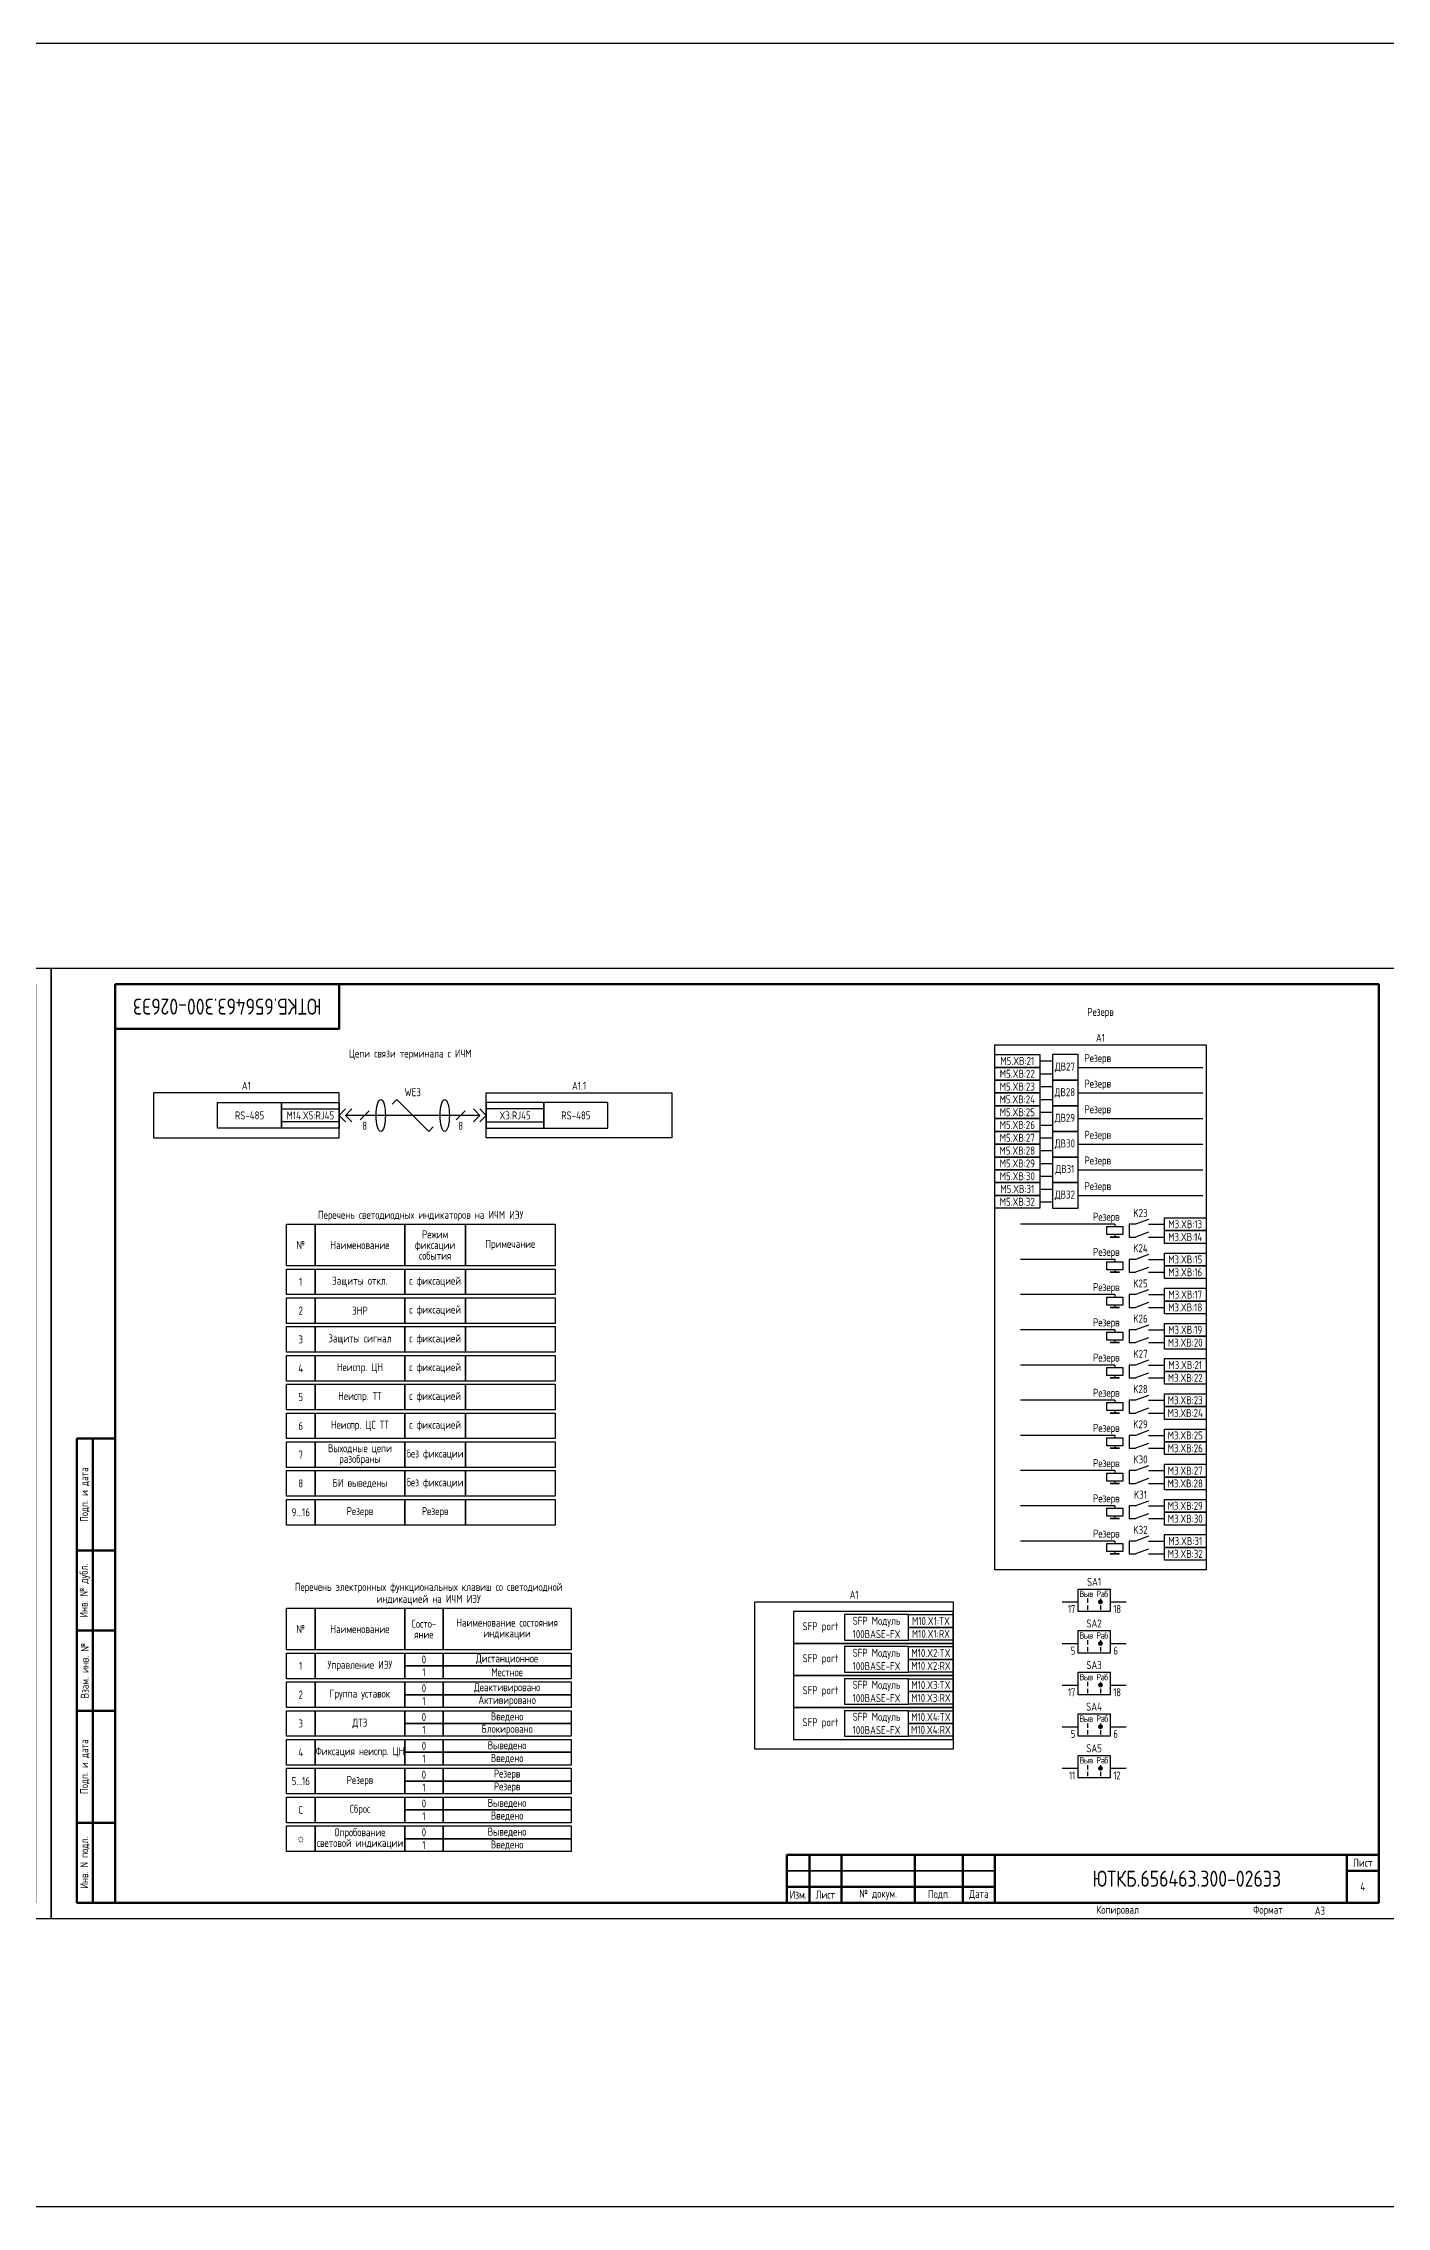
# Model space of a CAD drawing. Header units: millimetres. Extents: x -1117 to 4405, y -90 to 586.
# Drawn here: x 1258 to 1678, y -90 to 586 of the extents above; entities that cross this region are included whole.
import ezdxf

# ---------------------------------------------------------------- set-up
doc = ezdxf.new("R2010")
doc.units = ezdxf.units.MM
doc.styles.add('Gost_type_A', font='GOST_A.TTF')

# ---------------------------------------------------------------- blocks, each defined once
blk = doc.blocks.new('Формат_А3')
blk.add_lwpolyline([(-420, 297), (0, 297), (0, 0), (-420, 0)], close=True)
at = {"lineweight": 50}
blk.add_lwpolyline([(-400, 292), (-5, 292), (-5, 5), (-400, 5)], close=True, dxfattribs=at)
blk = doc.blocks.new('Штамп угловой верхний')
at = {"lineweight": 50}
blk.add_lwpolyline([(0, 0), (70, 0), (70, -14), (0, -14)], close=True, dxfattribs=at)
blk = doc.blocks.new('Штамп левый нижний')
at = {"lineweight": 50}
for points in [[(-12, 145), (-7, 145), (-7, 110), (-12, 110)], [(-7, 145), (0, 145), (0, 110), (-7, 110)], [(-12, 110), (-7, 110), (-7, 85), (-12, 85)], [(-7, 110), (0, 110), (0, 85), (-7, 85)], [(-12, 85), (-7, 85), (-7, 60), (-12, 60)], [(-7, 85), (0, 85), (0, 60), (-7, 60)], [(-12, 60), (-7, 60), (-7, 25), (-12, 25)], [(-7, 60), (0, 60), (0, 25), (-7, 25)], [(-12, 25), (-7, 25), (-7, 0), (-12, 0)], [(-7, 25), (0, 25), (0, 0), (-7, 0)]]:
    blk.add_lwpolyline(points, close=True, dxfattribs=at)
at = {"char_height": 2.5, "attachment_point": 5, "rotation": 90, "style": 'Gost_type_A'}
for s, insert, width in [('Подп. и дата', (-9.5, 127.5), 35), ('Инв. № дубл.', (-9.5, 97.5), 25), ('Взам. инв. №', (-9.5, 72.5), 25), ('Подп. и дата', (-9.5, 42.5), 35), ('Инв. N подл.', (-9.5, 12.5), 25)]:
    blk.add_mtext(s, dxfattribs=dict(at, insert=insert, width=width))
blk = doc.blocks.new('Штамп малый нижний')
at = {"lineweight": 50}
for points in [[(-185, 15), (-178, 15), (-178, 5), (-185, 5)], [(-178, 15), (-168, 15), (-168, 5), (-178, 5)], [(-168, 15), (-145, 15), (-145, 5), (-168, 5)], [(-145, 15), (-130, 15), (-130, 5), (-145, 5)], [(-130, 15), (-120, 15), (-120, 5), (-130, 5)], [(-120, 15), (-10, 15), (-10, 0), (-120, 0)], [(-10, 15), (0, 15), (0, 10), (-10, 10)], [(-10, 10), (0, 10), (0, 0), (-10, 0)], [(-185, 5), (-178, 5), (-178, 0), (-185, 0)], [(-178, 5), (-168, 5), (-168, 0), (-178, 0)], [(-168, 5), (-145, 5), (-145, 0), (-168, 0)], [(-145, 5), (-130, 5), (-130, 0), (-145, 0)], [(-130, 5), (-120, 5), (-120, 0), (-130, 0)]]:
    blk.add_lwpolyline(points, close=True, dxfattribs=at)
for points in [[(-185, 15), (-178, 15), (-178, 10), (-185, 10)], [(-178, 15), (-168, 15), (-168, 10), (-178, 10)], [(-168, 15), (-145, 15), (-145, 10), (-168, 10)], [(-145, 15), (-130, 15), (-130, 10), (-145, 10)], [(-130, 15), (-120, 15), (-120, 10), (-130, 10)], [(-185, 10), (-178, 10), (-178, 5), (-185, 5)], [(-178, 10), (-168, 10), (-168, 5), (-178, 5)], [(-168, 10), (-145, 10), (-145, 5), (-168, 5)], [(-145, 10), (-130, 10), (-130, 5), (-145, 5)], [(-130, 10), (-120, 10), (-120, 5), (-130, 5)]]:
    blk.add_lwpolyline(points, close=True)
at = {"char_height": 2.5, "style": 'Gost_type_A'}
for s, insert, width, attachment_point in [('Лист', (-5, 12.5), 10, 5), ('Изм.', (-181.5, 2.5), 7, 5), ('Лист', (-173, 2.5), 10, 5), ('№ докум.', (-156.5, 2.5), 23, 5), ('Подп.', (-137.5, 2.5), 15, 5), ('Дата', (-125, 2.5), 10, 5), ('Копировал', (-75, -2.53), 13.1202, 6), ('Формат', (-30, -2.53), 13.1202, 6)]:
    blk.add_mtext(s, dxfattribs=dict(at, insert=insert, width=width, attachment_point=attachment_point))
blk = doc.blocks.new('POINT')
at = {"const_width": 0.75}
blk.add_lwpolyline([(-0.375, 0, 1), (0.375, 0, 1)], format="xyb", close=True, dxfattribs=at)
blk = doc.blocks.new('Переключатель_положение')
for p, q in [((2, 1), (2, -0.34)), ((2, -1.14), (2, -2.49))]:
    blk.add_line(p, q)

msp = doc.modelspace()

# ---------------------------------------------------------------- linework, layer by layer
for p, q in [((1569, 268), (1573, 268)), ((1569, 264), (1573, 264)), ((1581, 266), (1620, 266)), ((1569, 260), (1573, 260)), ((1581, 258), (1620, 258)), ((1350, 251), (1352, 253)), ((1350, 251), (1352, 253)), ((1350, 251), (1352, 249)), ((1350, 251), (1352, 249)), ((1352, 251), (1354, 253)), ((1352, 251), (1354, 253)), ((1394, 251), (1352, 251)), ((1352, 251), (1354, 249)), ((1352, 251), (1354, 249)), ((1359.41, 252.41), (1356.59, 249.59)), ((1366.53, 254.53), (1368, 256)), ((1368, 256), (1378, 246)), ((1389.41, 252.41), (1386.59, 249.59)), ((1394, 251), (1392, 253)), ((1394, 251), (1392, 253)), ((1394, 251), (1392, 249)), ((1394, 251), (1392, 249)), ((1396, 251), (1394, 253)), ((1396, 251), (1394, 253)), ((1396, 251), (1394, 249)), ((1396, 251), (1394, 249)), ((1569, 256), (1573, 256)), ((1569, 252), (1573, 252)), ((1378, 246), (1379.41, 247.41)), ((1569, 248), (1573, 248)), ((1569, 244), (1573, 244)), ((1581, 250), (1620, 250)), ((1569, 240), (1573, 240)), ((1581, 242), (1620, 242)), ((1569, 236), (1573, 236)), ((1569, 232), (1573, 232)), ((1581, 234), (1620, 234)), ((1569, 228), (1573, 228)), ((1569, 224), (1573, 224)), ((1581, 226), (1620, 226)), ((1592.5, 217), (1563, 217)), ((1592.5, 217), (1592.5, 216.25)), ((1592.5, 213.75), (1592.5, 213)), ((1592.5, 206), (1563, 206)), ((1592.5, 206), (1592.5, 205.25)), ((1592.5, 202.75), (1592.5, 202)), ((1592.5, 195), (1563, 195)), ((1592.5, 195), (1592.5, 194.25)), ((1592.5, 191.75), (1592.5, 191)), ((1592.5, 184), (1563, 184)), ((1592.5, 184), (1592.5, 183.25)), ((1592.5, 180.75), (1592.5, 180)), ((1592.5, 173), (1563, 173)), ((1592.5, 173), (1592.5, 172.25)), ((1592.5, 169.75), (1592.5, 169)), ((1592.5, 162), (1563, 162)), ((1592.5, 162), (1592.5, 161.25)), ((1592.5, 158.75), (1592.5, 158)), ((1592.5, 151), (1563, 151)), ((1592.5, 151), (1592.5, 150.25)), ((1592.5, 147.75), (1592.5, 147)), ((1592.5, 140), (1563, 140)), ((1592.5, 140), (1592.5, 139.25)), ((1592.5, 136.75), (1592.5, 136)), ((1592.5, 129), (1563, 129)), ((1592.5, 129), (1592.5, 128.25)), ((1592.5, 125.75), (1592.5, 125)), ((1592.5, 118), (1563, 118)), ((1592.5, 118), (1592.5, 117.25)), ((1592.5, 114.75), (1592.5, 114)), ((1576, 99), (1581, 99)), ((1591, 99), (1596, 99)), ((1576, 86), (1581, 86)), ((1591, 86), (1596, 86)), ((1576, 73), (1581, 73)), ((1591, 73), (1596, 73)), ((1576, 60), (1581, 60)), ((1591, 60), (1596, 60)), ((1576, 47), (1581, 47)), ((1591, 47), (1596, 47))]:
    msp.add_line(p, q)
at = {"ltscale": 1.08}
for p, q in [((1599, 217), (1597, 217)), ((1597, 217), (1597, 213)), ((1603, 217), (1608, 217)), ((1597, 213), (1599, 213)), ((1603, 213), (1608, 213)), ((1599, 206), (1597, 206)), ((1597, 206), (1597, 202)), ((1603, 206), (1608, 206)), ((1597, 202), (1599, 202)), ((1603, 202), (1608, 202)), ((1599, 195), (1597, 195)), ((1597, 195), (1597, 191)), ((1597, 191), (1599, 191)), ((1603, 195), (1608, 195)), ((1603, 191), (1608, 191)), ((1599, 184), (1597, 184)), ((1597, 184), (1597, 180)), ((1603, 184), (1608, 184)), ((1597, 180), (1599, 180)), ((1603, 180), (1608, 180)), ((1599, 173), (1597, 173)), ((1597, 173), (1597, 169)), ((1603, 173), (1608, 173)), ((1597, 169), (1599, 169)), ((1603, 169), (1608, 169)), ((1599, 162), (1597, 162)), ((1597, 162), (1597, 158)), ((1597, 158), (1599, 158)), ((1603, 162), (1608, 162)), ((1603, 158), (1608, 158)), ((1599, 151), (1597, 151)), ((1597, 151), (1597, 147)), ((1603, 151), (1608, 151)), ((1597, 147), (1599, 147)), ((1603, 147), (1608, 147)), ((1599, 140), (1597, 140)), ((1597, 140), (1597, 136)), ((1597, 136), (1599, 136)), ((1603, 140), (1608, 140)), ((1603, 136), (1608, 136)), ((1599, 129), (1597, 129)), ((1597, 129), (1597, 125)), ((1603, 129), (1608, 129)), ((1597, 125), (1599, 125)), ((1603, 125), (1608, 125)), ((1599, 118), (1597, 118)), ((1597, 118), (1597, 114)), ((1603, 118), (1608, 118)), ((1597, 114), (1599, 114)), ((1603, 114), (1608, 114))]:
    msp.add_line(p, q, dxfattribs=at)
at = {"ltscale": 4.32}
for p, q in [((1603, 218.5), (1599, 217)), ((1603, 214.5), (1599, 213)), ((1603, 207.5), (1599, 206)), ((1603, 203.5), (1599, 202)), ((1603, 196.5), (1599, 195)), ((1603, 192.5), (1599, 191)), ((1603, 185.5), (1599, 184)), ((1603, 181.5), (1599, 180)), ((1603, 174.5), (1599, 173)), ((1603, 170.5), (1599, 169)), ((1603, 163.5), (1599, 162)), ((1603, 159.5), (1599, 158)), ((1603, 152.5), (1599, 151)), ((1603, 148.5), (1599, 147)), ((1603, 141.5), (1599, 140)), ((1603, 137.5), (1599, 136)), ((1603, 130.5), (1599, 129)), ((1603, 126.5), (1599, 125)), ((1603, 119.5), (1599, 118)), ((1603, 115.5), (1599, 114))]:
    msp.add_line(p, q, dxfattribs=at)
at = {"color": 6}
msp.add_lwpolyline([(-1117.42, 586), (4404.54, 586), (4404.54, -90), (-1117.42, -90)], close=True, dxfattribs=at)
for points in [[(1555, 273), (1621, 273), (1621, 109), (1555, 109)], [(1555, 270), (1569, 270), (1569, 266), (1555, 266)], [(1555, 266), (1569, 266), (1569, 262), (1555, 262)], [(1292, 244), (1350, 244), (1350, 258), (1292, 258)], [(1454, 244), (1396, 244), (1396, 258), (1454, 258)], [(1555, 262), (1569, 262), (1569, 258), (1555, 258)], [(1555, 258), (1569, 258), (1569, 254), (1555, 254)], [(1312, 255), (1332, 255), (1332, 247), (1312, 247)], [(1332, 255), (1350, 255), (1350, 247), (1332, 247)], [(1332, 253), (1350, 253), (1350, 249), (1332, 249)], [(1414, 255), (1396, 255), (1396, 247), (1414, 247)], [(1414, 253), (1396, 253), (1396, 249), (1414, 249)], [(1434, 255), (1414, 255), (1414, 247), (1434, 247)], [(1555, 254), (1569, 254), (1569, 250), (1555, 250)], [(1555, 250), (1569, 250), (1569, 246), (1555, 246)], [(1555, 246), (1569, 246), (1569, 242), (1555, 242)], [(1555, 242), (1569, 242), (1569, 238), (1555, 238)], [(1555, 238), (1569, 238), (1569, 234), (1555, 234)], [(1555, 234), (1569, 234), (1569, 230), (1555, 230)], [(1555, 230), (1569, 230), (1569, 226), (1555, 226)], [(1555, 226), (1569, 226), (1569, 222), (1555, 222)], [(1333.5, 217), (1342.5, 217), (1342.5, 204), (1333.5, 204)], [(1342.5, 217), (1370.5, 217), (1370.5, 204), (1342.5, 204)], [(1370.5, 217), (1389.5, 217), (1389.5, 204), (1370.5, 204)], [(1389.5, 217), (1417.5, 217), (1417.5, 204), (1389.5, 204)], [(1608, 219), (1621, 219), (1621, 215), (1608, 215)], [(1595, 216.25), (1595, 213.75), (1590, 213.75), (1590, 216.25)], [(1594, 213), (1591, 213)], [(1608, 215), (1621, 215), (1621, 211), (1608, 211)], [(1333.5, 203), (1342.5, 203), (1342.5, 195), (1333.5, 195)], [(1342.5, 203), (1370.5, 203), (1370.5, 195), (1342.5, 195)], [(1370.5, 203), (1389.5, 203), (1389.5, 195), (1370.5, 195)], [(1389.5, 203), (1417.5, 203), (1417.5, 195), (1389.5, 195)], [(1595, 205.25), (1595, 202.75), (1590, 202.75), (1590, 205.25)], [(1608, 208), (1621, 208), (1621, 204), (1608, 204)], [(1608, 204), (1621, 204), (1621, 200), (1608, 200)], [(1594, 202), (1591, 202)], [(1608, 197), (1621, 197), (1621, 193), (1608, 193)], [(1333.5, 194), (1342.5, 194), (1342.5, 186), (1333.5, 186)], [(1342.5, 194), (1370.5, 194), (1370.5, 186), (1342.5, 186)], [(1370.5, 194), (1389.5, 194), (1389.5, 186), (1370.5, 186)], [(1389.5, 194), (1417.5, 194), (1417.5, 186), (1389.5, 186)], [(1595, 194.25), (1595, 191.75), (1590, 191.75), (1590, 194.25)], [(1594, 191), (1591, 191)], [(1608, 193), (1621, 193), (1621, 189), (1608, 189)], [(1333.5, 185), (1342.5, 185), (1342.5, 177), (1333.5, 177)], [(1342.5, 185), (1370.5, 185), (1370.5, 177), (1342.5, 177)], [(1370.5, 185), (1389.5, 185), (1389.5, 177), (1370.5, 177)], [(1389.5, 185), (1417.5, 185), (1417.5, 177), (1389.5, 177)], [(1595, 183.25), (1595, 180.75), (1590, 180.75), (1590, 183.25)], [(1608, 186), (1621, 186), (1621, 182), (1608, 182)], [(1333.5, 176), (1342.5, 176), (1342.5, 168), (1333.5, 168)], [(1342.5, 176), (1370.5, 176), (1370.5, 168), (1342.5, 168)], [(1370.5, 176), (1389.5, 176), (1389.5, 168), (1370.5, 168)], [(1389.5, 176), (1417.5, 176), (1417.5, 168), (1389.5, 168)], [(1594, 180), (1591, 180)], [(1608, 182), (1621, 182), (1621, 178), (1608, 178)], [(1595, 172.25), (1595, 169.75), (1590, 169.75), (1590, 172.25)], [(1608, 175), (1621, 175), (1621, 171), (1608, 171)], [(1608, 171), (1621, 171), (1621, 167), (1608, 167)], [(1333.5, 167), (1342.5, 167), (1342.5, 159), (1333.5, 159)], [(1342.5, 167), (1370.5, 167), (1370.5, 159), (1342.5, 159)], [(1370.5, 167), (1389.5, 167), (1389.5, 159), (1370.5, 159)], [(1389.5, 167), (1417.5, 167), (1417.5, 159), (1389.5, 159)], [(1594, 169), (1591, 169)], [(1608, 164), (1621, 164), (1621, 160), (1608, 160)], [(1333.5, 158), (1342.5, 158), (1342.5, 150), (1333.5, 150)], [(1342.5, 158), (1370.5, 158), (1370.5, 150), (1342.5, 150)], [(1370.5, 158), (1389.5, 158), (1389.5, 150), (1370.5, 150)], [(1389.5, 158), (1417.5, 158), (1417.5, 150), (1389.5, 150)], [(1595, 161.25), (1595, 158.75), (1590, 158.75), (1590, 161.25)], [(1594, 158), (1591, 158)], [(1608, 160), (1621, 160), (1621, 156), (1608, 156)], [(1333.5, 149), (1342.5, 149), (1342.5, 141), (1333.5, 141)], [(1342.5, 149), (1370.5, 149), (1370.5, 141), (1342.5, 141)], [(1370.5, 149), (1389.5, 149), (1389.5, 141), (1370.5, 141)], [(1389.5, 149), (1417.5, 149), (1417.5, 141), (1389.5, 141)], [(1595, 150.25), (1595, 147.75), (1590, 147.75), (1590, 150.25)], [(1608, 153), (1621, 153), (1621, 149), (1608, 149)], [(1608, 149), (1621, 149), (1621, 145), (1608, 145)], [(1594, 147), (1591, 147)], [(1608, 142), (1621, 142), (1621, 138), (1608, 138)], [(1333.5, 140), (1342.5, 140), (1342.5, 132), (1333.5, 132)], [(1342.5, 140), (1370.5, 140), (1370.5, 132), (1342.5, 132)], [(1370.5, 140), (1389.5, 140), (1389.5, 132), (1370.5, 132)], [(1389.5, 140), (1417.5, 140), (1417.5, 132), (1389.5, 132)], [(1595, 139.25), (1595, 136.75), (1590, 136.75), (1590, 139.25)], [(1594, 136), (1591, 136)], [(1608, 138), (1621, 138), (1621, 134), (1608, 134)], [(1333.5, 131), (1342.5, 131), (1342.5, 123), (1333.5, 123)], [(1342.5, 131), (1370.5, 131), (1370.5, 123), (1342.5, 123)], [(1370.5, 131), (1389.5, 131), (1389.5, 123), (1370.5, 123)], [(1389.5, 131), (1417.5, 131), (1417.5, 123), (1389.5, 123)], [(1608, 131), (1621, 131), (1621, 127), (1608, 127)], [(1595, 128.25), (1595, 125.75), (1590, 125.75), (1590, 128.25)], [(1594, 125), (1591, 125)], [(1608, 127), (1621, 127), (1621, 123), (1608, 123)], [(1595, 117.25), (1595, 114.75), (1590, 114.75), (1590, 117.25)], [(1608, 120), (1621, 120), (1621, 116), (1608, 116)], [(1608, 116), (1621, 116), (1621, 112), (1608, 112)], [(1594, 114), (1591, 114)], [(1581, 103), (1591, 103), (1591, 96), (1581, 96)], [(1333.5, 97), (1342.5, 97), (1342.5, 84), (1333.5, 84)], [(1342.5, 97), (1370.5, 97), (1370.5, 84), (1342.5, 84)], [(1370.5, 97), (1382.5, 97), (1382.5, 84), (1370.5, 84)], [(1382.5, 97), (1422.5, 97), (1422.5, 84), (1382.5, 84)], [(1480, 99), (1542, 99), (1542, 53), (1480, 53)], [(1542, 96), (1492, 96), (1492, 86), (1542, 86)], [(1528, 95), (1542, 95), (1542, 91), (1528, 91)], [(1528, 91), (1542, 91), (1542, 87), (1528, 87)], [(1581, 90), (1591, 90), (1591, 83), (1581, 83)], [(1333.5, 83), (1342.5, 83), (1342.5, 75), (1333.5, 75)], [(1342.5, 83), (1370.5, 83), (1370.5, 75), (1342.5, 75)], [(1370.5, 83), (1382.5, 83), (1382.5, 79), (1370.5, 79)], [(1382.5, 83), (1422.5, 83), (1422.5, 79), (1382.5, 79)], [(1542, 86), (1492, 86), (1492, 76), (1542, 76)], [(1528, 85), (1542, 85), (1542, 81), (1528, 81)], [(1370.5, 79), (1382.5, 79), (1382.5, 75), (1370.5, 75)], [(1382.5, 79), (1422.5, 79), (1422.5, 75), (1382.5, 75)], [(1542, 76), (1492, 76), (1492, 66), (1542, 66)], [(1528, 81), (1542, 81), (1542, 77), (1528, 77)], [(1528, 75), (1542, 75), (1542, 71), (1528, 71)], [(1581, 77), (1591, 77), (1591, 70), (1581, 70)], [(1333.5, 74), (1342.5, 74), (1342.5, 66), (1333.5, 66)], [(1342.5, 74), (1370.5, 74), (1370.5, 66), (1342.5, 66)], [(1370.5, 74), (1382.5, 74), (1382.5, 70), (1370.5, 70)], [(1370.5, 70), (1382.5, 70), (1382.5, 66), (1370.5, 66)], [(1382.5, 74), (1422.5, 74), (1422.5, 70), (1382.5, 70)], [(1382.5, 70), (1422.5, 70), (1422.5, 66), (1382.5, 66)], [(1528, 71), (1542, 71), (1542, 67), (1528, 67)], [(1333.5, 65), (1342.5, 65), (1342.5, 57), (1333.5, 57)], [(1342.5, 65), (1370.5, 65), (1370.5, 57), (1342.5, 57)], [(1370.5, 65), (1382.5, 65), (1382.5, 61), (1370.5, 61)], [(1370.5, 61), (1382.5, 61), (1382.5, 57), (1370.5, 57)], [(1382.5, 65), (1422.5, 65), (1422.5, 61), (1382.5, 61)], [(1382.5, 61), (1422.5, 61), (1422.5, 57), (1382.5, 57)], [(1542, 66), (1492, 66), (1492, 56), (1542, 56)], [(1528, 65), (1542, 65), (1542, 61), (1528, 61)], [(1528, 61), (1542, 61), (1542, 57), (1528, 57)], [(1581, 64), (1591, 64), (1591, 57), (1581, 57)], [(1333.5, 56), (1342.5, 56), (1342.5, 48), (1333.5, 48)], [(1342.5, 56), (1370.5, 56), (1370.5, 48), (1342.5, 48)], [(1370.5, 56), (1382.5, 56), (1382.5, 52), (1370.5, 52)], [(1382.5, 56), (1422.5, 56), (1422.5, 52), (1382.5, 52)], [(1370.5, 52), (1382.5, 52), (1382.5, 48), (1370.5, 48)], [(1382.5, 52), (1422.5, 52), (1422.5, 48), (1382.5, 48)], [(1581, 51), (1591, 51), (1591, 44), (1581, 44)], [(1333.5, 47), (1342.5, 47), (1342.5, 39), (1333.5, 39)], [(1342.5, 47), (1370.5, 47), (1370.5, 39), (1342.5, 39)], [(1370.5, 47), (1382.5, 47), (1382.5, 43), (1370.5, 43)], [(1370.5, 43), (1382.5, 43), (1382.5, 39), (1370.5, 39)], [(1382.5, 47), (1422.5, 47), (1422.5, 43), (1382.5, 43)], [(1382.5, 43), (1422.5, 43), (1422.5, 39), (1382.5, 39)], [(1333.5, 38), (1342.5, 38), (1342.5, 30), (1333.5, 30)], [(1342.5, 38), (1370.5, 38), (1370.5, 30), (1342.5, 30)], [(1370.5, 38), (1382.5, 38), (1382.5, 34), (1370.5, 34)], [(1370.5, 34), (1382.5, 34), (1382.5, 30), (1370.5, 30)], [(1382.5, 38), (1422.5, 38), (1422.5, 34), (1382.5, 34)], [(1382.5, 34), (1422.5, 34), (1422.5, 30), (1382.5, 30)], [(1333.5, 29), (1342.5, 29), (1342.5, 21), (1333.5, 21)], [(1342.5, 29), (1370.5, 29), (1370.5, 21), (1342.5, 21)], [(1370.5, 29), (1382.5, 29), (1382.5, 25), (1370.5, 25)], [(1382.5, 29), (1422.5, 29), (1422.5, 25), (1382.5, 25)], [(1370.5, 25), (1382.5, 25), (1382.5, 21), (1370.5, 21)], [(1382.5, 25), (1422.5, 25), (1422.5, 21), (1382.5, 21)]]:
    msp.add_lwpolyline(points, close=True)
at = {"ltscale": 4}
for points in [[(1573, 262), (1581, 262), (1581, 270), (1573, 270)], [(1573, 254), (1581, 254), (1581, 262), (1573, 262)], [(1573, 246), (1581, 246), (1581, 254), (1573, 254)], [(1573, 238), (1581, 238), (1581, 246), (1573, 246)], [(1573, 230), (1581, 230), (1581, 238), (1573, 238)], [(1573, 222), (1581, 222), (1581, 230), (1573, 230)]]:
    msp.add_lwpolyline(points, close=True, dxfattribs=at)
at = {"linetype": 'Continuous', "lineweight": 25, "ltscale": 4}
for points in [[(1508, 87), (1528, 87), (1528, 95), (1508, 95)], [(1508, 77), (1528, 77), (1528, 85), (1508, 85)], [(1508, 67), (1528, 67), (1528, 75), (1508, 75)], [(1508, 57), (1528, 57), (1528, 65), (1508, 65)]]:
    msp.add_lwpolyline(points, close=True, dxfattribs=at)
for centre in [(1363, 251), (1383, 251)]:
    msp.add_ellipse(centre, major_axis=(0, -5), ratio=0.293778)

# ---------------------------------------------------------------- block references
at = {"color": 1}
for name, p in [('Формат_А3', (1260, 0)), ('Формат_А3', (1680, 0)), ('Штамп левый нижний', (1280, 5)), ('Штамп малый нижний', (1675, 5))]:
    msp.add_blockref(name, p, dxfattribs=at)
for name, p in [('Штамп угловой верхний', (1280, 292)), ('Переключатель_положение', (1582, 99)), ('POINT', (1588, 99)), ('Переключатель_положение', (1586, 99)), ('Переключатель_положение', (1582, 86)), ('POINT', (1588, 86)), ('Переключатель_положение', (1586, 86)), ('Переключатель_положение', (1582, 73)), ('POINT', (1588, 73)), ('Переключатель_положение', (1586, 73)), ('Переключатель_положение', (1582, 60)), ('Переключатель_положение', (1586, 60)), ('POINT', (1588, 60)), ('Переключатель_положение', (1582, 47)), ('POINT', (1588, 47)), ('Переключатель_положение', (1586, 47))]:
    msp.add_blockref(name, p)

# ---------------------------------------------------------------- texts
at = {"insert": (1315, 285), "char_height": 5, "width": 70, "attachment_point": 5, "rotation": 180, "style": 'Gost_type_A'}
msp.add_mtext('ЮТКБ.656463.300-026Э3', dxfattribs=at)
at = {"lineweight": 25, "insert": (1588, 283), "char_height": 2.5, "width": 395, "attachment_point": 5, "line_spacing_factor": 0.9, "style": 'Gost_type_A'}
msp.add_mtext('Резерв', dxfattribs=at)
at = {"char_height": 2.5, "style": 'Gost_type_A'}
for s, insert, width, attachment_point, line_spacing_factor in [('Цепи связи терминала с ИЧМ', (1372.25, 270), 197.5, 5, 0.9), ('A1', (1588, 274), 66, 8, 0.9), ('A1', (1321, 259), 58.0002, 8, 0.9), ('A1.1', (1425, 259), 58.0002, 8, 0.9), ('Перечень светодиодных индикаторов на ИЧМ ИЭУ', (1375.5, 218), 84, 8, 0.9), ('№ ', (1338, 210.5), 9, 5, 0.8), ('Наименование ', (1356.5, 210.5), 28, 5, 0.8), ('Режим\\Pфиксации события', (1380, 210.5), 19, 5, 0.8), ('Примечание', (1403.5, 210.5), 28, 5, 0.8), ('1', (1338, 199), 9, 5, 0.8), ('Защиты откл. ', (1356.5, 199), 28, 5, 0.8), ('с фиксацией', (1380, 199), 19, 5, 0.8), ('2', (1338, 190), 9, 5, 0.8), ('ЗНР', (1356.5, 190), 28, 5, 0.8), ('с фиксацией', (1380, 190), 19, 5, 0.8), ('Защиты сигнал', (1356.5, 181), 28, 5, 0.8), ('с фиксацией', (1380, 181), 19, 5, 0.8), ('3', (1338, 181), 9, 5, 0.8), ('4', (1338, 172), 9, 5, 0.8), ('Неиспр. ЦН', (1356.5, 172), 28, 5, 0.8), ('с фиксацией', (1380, 172), 19, 5, 0.8), ('5', (1338, 163), 9, 5, 0.8), ('Неиспр. ТТ', (1356.5, 163), 28, 5, 0.8), ('с фиксацией', (1380, 163), 19, 5, 0.8), ('Неиспр. ЦС ТТ', (1356.5, 154), 28, 5, 0.8), ('с фиксацией', (1380, 154), 19, 5, 0.8), ('6', (1338, 154), 9, 5, 0.8), ('7', (1338, 145), 9, 5, 0.8), ('Выходные цепи разобраны', (1356.5, 145), 28, 5, 0.8), ('без фиксации', (1380, 145), 19, 5, 0.8), ('8', (1338, 136), 9, 5, 0.8), ('БИ выведены', (1356.5, 136), 28, 5, 0.8), ('без фиксации', (1380, 136), 19, 5, 0.8), ('Резерв', (1356.5, 127), 28, 5, 0.8), ('Резерв', (1380, 127), 19, 5, 0.8), ('9...16', (1338, 127), 9, 5, 0.8), ('Перечень электронных функциональных клавиш со светодиодной индикацией на ИЧМ ИЭУ', (1378, 98), 89, 8, 0.9), ('A1', (1511, 100), 62, 8, 0.9), ('№ ', (1338, 90.5), 9, 5, 0.8), ('Наименование ', (1356.5, 90.5), 28, 5, 0.8), ('Состо- яние', (1376.5, 90.5), 12, 5, 0.8), ('Наименование состояния индикации', (1402.5, 90.5), 40, 5, 0.8), ('0', (1376.5, 81), 12, 5, 0.8), ('Дистанционное', (1402.5, 81), 40, 5, 0.8), ('1', (1338, 79), 9, 5, 0.8), ('Управление ИЭУ', (1356.5, 79), 28, 5, 0.8), ('1', (1376.5, 77), 12, 5, 0.8), ('Местное', (1402.5, 77), 40, 5, 0.8), ('2', (1338, 70), 9, 5, 0.8), ('Группа уставок', (1356.5, 70), 28, 5, 0.8), ('0', (1376.5, 72), 12, 5, 0.8), ('1', (1376.5, 68), 12, 5, 0.8), ('Деактивировано', (1402.5, 72), 40, 5, 0.8), ('Активировано', (1402.5, 68), 40, 5, 0.8), ('3', (1338, 61), 9, 5, 0.8), ('ДТЗ', (1356.5, 61), 28, 5, 0.8), ('0', (1376.5, 63), 12, 5, 0.8), ('Введено', (1402.5, 63), 40, 5, 0.8), ('0', (1376.5, 54), 12, 5, 0.8), ('1', (1376.5, 59), 12, 5, 0.8), ('Блокировано', (1402.5, 59), 40, 5, 0.8), ('Выведено', (1402.5, 54), 40, 5, 0.8), ('4', (1338, 52), 9, 5, 0.8), ('Фиксация неиспр. ЦН', (1356.5, 52), 28, 5, 0.8), ('1', (1376.5, 50), 12, 5, 0.8), ('Введено', (1402.5, 50), 40, 5, 0.8), ('5...16', (1338, 43), 9, 5, 0.8), ('Резерв', (1356.5, 43), 28, 5, 0.8), ('0', (1376.5, 45), 12, 5, 0.8), ('1', (1376.5, 41), 12, 5, 0.8), ('Резерв', (1402.5, 45), 40, 5, 0.8), ('Резерв', (1402.5, 41), 40, 5, 0.8), ('C', (1338, 34), 9, 5, 0.8), ('Сброс', (1356.5, 34), 28, 5, 0.8), ('0', (1376.5, 36), 12, 5, 0.8), ('Выведено', (1402.5, 36), 40, 5, 0.8), ('Опробование световой индикации', (1356.5, 25), 28, 5, 0.8), ('0', (1376.5, 27), 12, 5, 0.8), ('1', (1376.5, 32), 12, 5, 0.8), ('Выведено', (1402.5, 27), 40, 5, 0.8), ('Введено', (1402.5, 32), 40, 5, 0.8), ('☼', (1338, 25), 9, 5, 0.8), ('1', (1376.5, 23), 12, 5, 0.8), ('Введено', (1402.5, 23), 40, 5, 0.8)]:
    msp.add_mtext(s, dxfattribs=dict(at, insert=insert, width=width, attachment_point=attachment_point, line_spacing_factor=line_spacing_factor))
at = {"style": 'Gost_type_A'}
for s, insert, char_height, width, attachment_point in [('M5.XВ:22', (1562, 264), 2.5, 14, 5), ('M5.XВ:21', (1562, 268), 2.5, 14, 5), ('ДВ27', (1576.88, 266), 2.5, 7.7588, 5), ('Резерв', (1583, 267), 2.5, 33.0751, 7), ('WE3', (1373, 257), 2.5, 20, 8), ('M5.XВ:24', (1562, 256), 2.5, 14, 5), ('M5.XВ:23', (1562, 260), 2.5, 14, 5), ('ДВ28', (1576.88, 258), 2.5, 7.7588, 5), ('Резерв', (1583, 259), 2.5, 33.0751, 7), ('RS-485', (1322, 251), 2.5, 19.9998, 5), ('M14.X5:RJ45', (1341, 251), 2.5, 18.0002, 5), ('X3:RJ45', (1405, 251), 2.5, 18.0002, 5), ('RS-485', (1424, 251), 2.5, 19.9998, 5), ('M5.XВ:25', (1562, 252), 2.5, 14, 5), ('ДВ29', (1576.88, 250), 2.5, 7.7588, 5), ('Резерв', (1583, 251), 2.5, 33.0751, 7), ('8', (1358, 249), 2.5, 20, 2), ('8', (1388, 249), 2.5, 20, 2), ('M5.XВ:26', (1562, 248), 2.5, 14, 5), ('M5.XВ:27', (1562, 244), 2.5, 14, 5), ('ДВ30', (1576.88, 242), 2.5, 7.7588, 5), ('Резерв', (1583, 243), 2.5, 33.0751, 7), ('M5.XВ:28', (1562, 240), 2.5, 14, 5), ('M5.XВ:29', (1562, 236), 2.5, 14, 5), ('Резерв', (1583, 235), 2.5, 33.0751, 7), ('M5.XВ:30', (1562, 232), 2.5, 14, 5), ('ДВ31', (1576.88, 234), 2.5, 7.7588, 5), ('Резерв', (1583, 227), 2.5, 33.0751, 7), ('M5.XВ:32', (1562, 224), 2.5, 14, 5), ('M5.XВ:31', (1562, 228), 2.5, 14, 5), ('ДВ32', (1576.88, 226), 2.5, 7.7588, 5), ('Резерв', (1594, 219), 2.5, 31.0015, 6), ('K23', (1600.5, 220.5), 2.5, 5, 5), ('M3.XВ:13', (1614.5, 217), 2.5, 13, 5), ('Резерв', (1594, 208), 2.5, 31.0015, 6), ('K24', (1600.5, 209.5), 2.5, 5, 5), ('M3.XВ:14', (1614.5, 213), 2.5, 13, 5), ('M3.XВ:15', (1614.5, 206), 2.5, 13, 5), ('M3.XВ:16', (1614.5, 202), 2.5, 13, 5), ('Резерв', (1594, 197), 2.5, 35.9386, 6), ('K25', (1600.5, 198.5), 2.5, 5, 5), ('M3.XВ:17', (1614.5, 195), 2.5, 13, 5), ('M3.XВ:18', (1614.5, 191), 2.5, 13, 5), ('Резерв', (1594, 186), 2.5, 35.9386, 6), ('K26', (1600.5, 187.5), 2.5, 5, 5), ('M3.XВ:19', (1614.5, 184), 2.5, 13, 5), ('Резерв', (1594, 175), 2.5, 31.0015, 6), ('K27', (1600.5, 176.5), 2.5, 5, 5), ('M3.XВ:20', (1614.5, 180), 2.5, 13, 5), ('M3.XВ:22', (1614.5, 169), 2.5, 13, 5), ('M3.XВ:21', (1614.5, 173), 2.5, 13, 5), ('Резерв', (1594, 164), 2.5, 35.9386, 6), ('K28', (1600.5, 165.5), 2.5, 5, 5), ('M3.XВ:23', (1614.5, 162), 2.5, 13, 5), ('K29', (1600.5, 154.5), 2.5, 5, 5), ('M3.XВ:24', (1614.5, 158), 2.5, 13, 5), ('Резерв', (1594, 153), 2.5, 35.9385, 6), ('M3.XВ:25', (1614.5, 151), 2.5, 13, 5), ('Резерв', (1594, 142), 2.5, 31.0015, 6), ('K30', (1600.5, 143.5), 2.5, 5, 5), ('M3.XВ:26', (1614.5, 147), 2.5, 13, 5), ('M3.XВ:28', (1614.5, 136), 2.5, 13, 5), ('M3.XВ:27', (1614.5, 140), 2.5, 13, 5), ('Резерв', (1594, 131), 2.5, 31.0015, 6), ('K31', (1600.5, 132.5), 2.5, 5, 5), ('M3.XВ:29', (1614.5, 129), 2.5, 13, 5), ('K32', (1600.5, 121.5), 2.5, 5, 5), ('M3.XВ:30', (1614.5, 125), 2.5, 13, 5), ('Резерв', (1594, 120), 2.5, 31.0015, 6), ('M3.XВ:32', (1614.5, 114), 2.5, 13, 5), ('M3.XВ:31', (1614.5, 118), 2.5, 13, 5), ('{\\T0.9;Выв}', (1583.5, 101.5), 2, 5, 5), ('SA1', (1586, 104), 2.5, 10, 8), ('{\\T0.9;Раб}', (1588.5, 101.5), 2, 5, 5), ('{\\T0.9;17}', (1580, 98), 2.5, 5, 3), ('{\\T0.9;18}', (1592, 98), 2.5, 5, 1), ('SFP port', (1506, 91), 2.5, 20, 6), ('SFP Mодуль 100BASE-FX', (1518, 91), 2.5, 19.9998, 5), ('M10.X1:RX', (1535, 89), 2.5, 14, 5), ('M10.X1:TX', (1535, 93), 2.5, 14, 5), ('{\\T0.9;Выв}', (1583.5, 88.5), 2, 5, 5), ('SA2', (1586, 91), 2.5, 10, 8), ('{\\T0.9;Раб}', (1588.5, 88.5), 2, 5, 5), ('SFP port', (1506, 81), 2.5, 20, 6), ('SFP Mодуль 100BASE-FX', (1518, 81), 2.5, 19.9998, 5), ('M10.X2:TX', (1535, 83), 2.5, 14, 5), ('{\\T0.9;5}', (1580, 85), 2.5, 5, 3), ('{\\T0.9;6}', (1592, 85), 2.5, 5, 1), ('M10.X2:RX', (1535, 79), 2.5, 14, 5), ('{\\T0.9;Выв}', (1583.5, 75.5), 2, 5, 5), ('SA3', (1586, 78), 2.5, 10, 8), ('{\\T0.9;Раб}', (1588.5, 75.5), 2, 5, 5), ('SFP port', (1506, 71), 2.5, 20, 6), ('SFP Mодуль 100BASE-FX', (1518, 71), 2.5, 19.9998, 5), ('M10.X3:RX', (1535, 69), 2.5, 14, 5), ('M10.X3:TX', (1535, 73), 2.5, 14, 5), ('{\\T0.9;17}', (1580, 72), 2.5, 5, 3), ('{\\T0.9;18}', (1592, 72), 2.5, 5, 1), ('SFP port', (1506, 61), 2.5, 20, 6), ('SFP Mодуль 100BASE-FX', (1518, 61), 2.5, 19.9998, 5), ('M10.X4:TX', (1535, 63), 2.5, 14, 5), ('{\\T0.9;Выв}', (1583.5, 62.5), 2, 5, 5), ('SA4', (1586, 65), 2.5, 10, 8), ('{\\T0.9;Раб}', (1588.5, 62.5), 2, 5, 5), ('M10.X4:RX', (1535, 59), 2.5, 14, 5), ('{\\T0.9;5}', (1580, 59), 2.5, 5, 3), ('SA5', (1586, 52), 2.5, 10, 8), ('{\\T0.9;6}', (1592, 59), 2.5, 5, 1), ('{\\T0.9;Выв}', (1583.5, 49.5), 2, 5, 5), ('{\\T0.9;Раб}', (1588.5, 49.5), 2, 5, 5), ('{\\T0.9;11}', (1580, 46), 2.5, 5, 3), ('{\\T0.9;12}', (1592, 46), 2.5, 5, 1), ('ЮТКБ.656463.300-026Э3', (1615, 12.5), 5, 120, 5), ('4', (1670, 10), 2.5, 10, 5), ('A3', (1655, 2.5), 2.5, 20, 4)]:
    msp.add_mtext(s, dxfattribs=dict(at, insert=insert, char_height=char_height, width=width, attachment_point=attachment_point))

doc.saveas('drawing.dxf')
